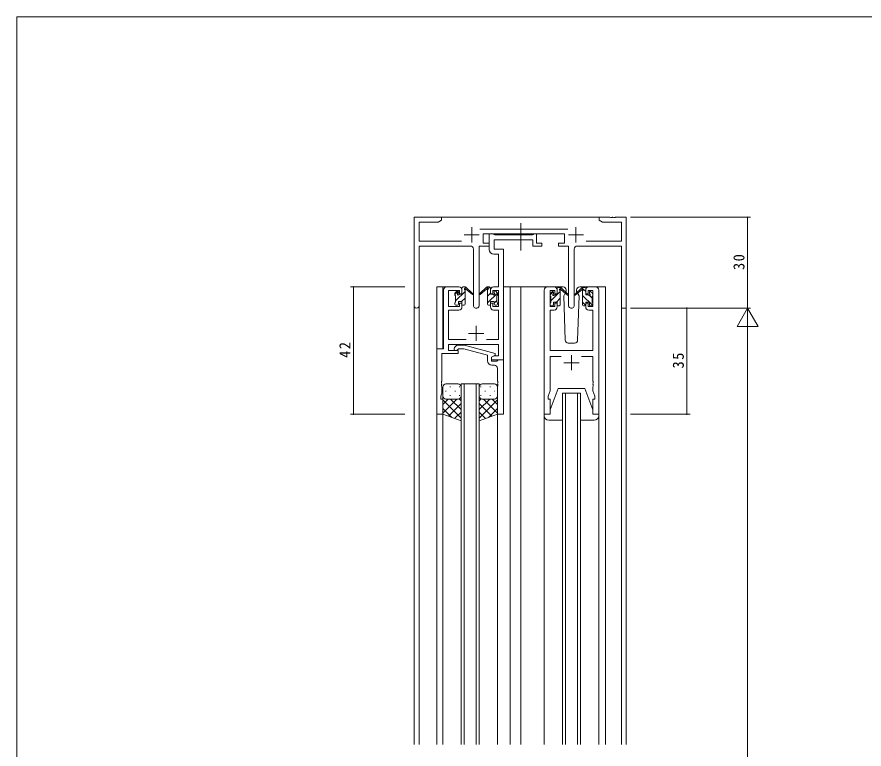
# Model space of a CAD drawing. Units: millimetres on the paper. Extents: x -420 to 373, y -297 to 267.
# Drawn here: x -417.7 to -138.3, y 22.8 to 264.4 of the extents above; entities that cross this region are included whole.
import ezdxf

# ---------------------------------------------------------------- set-up
doc = ezdxf.new("R2010")
doc.units = ezdxf.units.MM
doc.linetypes.add('CHAIN2', pattern=[12, 9, -1, 1, -1])
for name, color, linetype, lineweight in [('0-1_YKK_ZWAK', 7, 'Continuous', 9), ('0-3_YKK_12', 2, 'Continuous', 9), ('0-4_YKK_D', 6, 'Continuous', 9), ('0-6_YKK_13', 4, 'Continuous', 9), ('0-7_YKK_11', 7, 'Continuous', 9)]:
    doc.layers.add(name, color=color, linetype=linetype, lineweight=lineweight)
doc.styles.add('ＭＳ ゴシック', font='')
doc.styles.get('ＭＳ ゴシック').set_extended_font_data('MS Gothic')

msp = doc.modelspace()

# ---------------------------------------------------------------- linework, layer by layer
at = {"layer": '0-1_YKK_ZWAK'}
for p in [(-417.7, -260.6), (352.3, 264.4)]:
    msp.add_line(p, (-417.7, 264.4), dxfattribs=at)
at = {"layer": '0-3_YKK_12'}
for p, q in [((-278.242, 198.274), (-225.242, 198.274)), ((-279.242, 175.274), (-279.242, 24.274)), ((-274.242, 175.274), (-279.242, 175.274)), ((-277.242, 154.922), (-277.242, 175.274)), ((-257.242, 175.274), (-251.542, 175.274)), ((-255.042, 175.274), (-255.042, 24.274)), ((-251.542, 175.274), (-242.842, 175.274)), ((-251.542, 175.274), (-251.542, 24.274)), ((-226.842, 175.274), (-223.642, 175.273)), ((-223.642, 24.274), (-223.642, 175.273)), ((-286.742, 24.274), (-286.742, 169.089)), ((-285.112, 169.089), (-285.112, 24.274)), ((-218.372, 168.274), (-218.372, 24.274)), ((-216.742, 168.274), (-218.372, 168.274)), ((-216.742, 168.274), (-216.742, 24.274)), ((-271.244, 143.274), (-265.244, 143.274)), ((-271.244, 24.274), (-271.244, 143.274)), ((-270.244, 143.274), (-270.244, 24.274)), ((-266.244, 24.274), (-266.244, 143.274)), ((-265.244, 143.274), (-265.244, 24.274)), ((-237.842, 140.274), (-231.842, 140.274)), ((-237.842, 24.274), (-237.842, 140.274)), ((-236.842, 140.274), (-236.842, 24.274)), ((-232.842, 24.274), (-232.842, 140.274)), ((-231.842, 140.274), (-231.842, 24.274)), ((-277.242, 133.774), (-277.243, 24.274)), ((-259.244, 133.774), (-259.244, 24.274)), ((-243.842, 132.774), (-243.842, 24.274)), ((-225.842, 132.774), (-225.842, 24.274))]:
    msp.add_line(p, q, dxfattribs=at)
at = {"layer": '0-4_YKK_D'}
for p, q in [((-215.372, 198.274), (-175.742, 198.274)), ((-176.742, 168.274), (-176.742, 198.274)), ((-289.742, 175.274), (-307.742, 175.274)), ((-306.742, 133.274), (-306.742, 175.274)), ((-215.372, 168.274), (-175.742, 168.274)), ((-215.372, 168.274), (-195.742, 168.274)), ((-215.372, 168.274), (-175.742, 168.274)), ((-196.742, 133.274), (-196.742, 168.274)), ((-176.742, 168.274), (-180.242, 162.212)), ((-176.742, 168.274), (-173.242, 162.212)), ((-176.742, 168.274), (-176.742, 156.15)), ((-180.242, 162.212), (-173.242, 162.212)), ((-176.742, 161.274), (-176.742, -124.726)), ((-289.742, 133.274), (-307.742, 133.274)), ((-215.372, 133.274), (-195.742, 133.274))]:
    msp.add_line(p, q, dxfattribs=at)
for centre, start, end in [((-176.742, 198.274), 90, 270), ((-176.742, 198.274), 270, 90), ((-306.742, 175.274), 90, 270), ((-306.742, 175.274), 270, 90), ((-196.742, 168.274), 90, 270), ((-196.742, 168.274), 270, 90), ((-306.742, 133.274), 90, 270), ((-306.742, 133.274), 270, 90), ((-196.742, 133.274), 90, 270), ((-196.742, 133.274), 270, 90)]:
    msp.add_arc(centre, 0.106, start, end, dxfattribs=at)
at = {"layer": '0-6_YKK_13', "linetype": 'CHAIN2'}
msp.add_line((-251.544, 187.344), (-251.544, 197.332), dxfattribs=at)
at = {"layer": '0-6_YKK_13'}
for p, q in [((-273.243, 172.767), (-272.184, 173.826)), ((-273.155, 173.386), (-272.655, 173.886)), ((-273.043, 170.722), (-269.943, 173.822)), ((-272.143, 173.674), (-272.143, 173.335)), ((-270.943, 172.874), (-270.943, 174.974)), ((-270.92, 175.09), (-270.759, 175.251)), ((-270.643, 175.274), (-269.852, 175.274)), ((-269.943, 174.774), (-269.943, 175.274)), ((-269.943, 169.574), (-269.943, 174.174)), ((-269.659, 175.204), (-267.477, 173.156)), ((-267.509, 172.811), (-269.649, 174.508)), ((-262.826, 175.204), (-265.008, 173.156)), ((-264.976, 172.811), (-262.835, 174.508)), ((-261.842, 175.274), (-262.633, 175.274)), ((-262.542, 174.774), (-262.542, 175.274)), ((-262.542, 169.574), (-262.542, 174.174)), ((-262.542, 169.997), (-259.261, 173.279)), ((-262.542, 172.242), (-261.542, 173.242)), ((-262.364, 174.666), (-261.765, 175.264)), ((-261.542, 172.874), (-261.542, 174.974)), ((-260.342, 173.674), (-260.342, 173.335)), ((-259.33, 173.386), (-259.83, 173.886)), ((-241.842, 172.737), (-240.863, 173.715)), ((-241.754, 173.186), (-241.254, 173.686)), ((-240.742, 173.474), (-240.742, 173.135)), ((-237.556, 175.274), (-240.542, 175.274)), ((-239.542, 172.674), (-239.542, 174.774)), ((-239.542, 172.792), (-238.542, 173.792)), ((-239.242, 175.074), (-238.451, 175.074)), ((-238.542, 174.574), (-238.542, 175.074)), ((-238.542, 169.374), (-238.542, 173.974)), ((-238.258, 175.004), (-236.076, 172.956)), ((-236.108, 172.611), (-238.248, 174.308)), ((-236.863, 173.21), (-237.385, 172.307)), ((-236.538, 173.774), (-236.682, 173.525)), ((-236.556, 174.309), (-236.538, 173.774)), ((-231.427, 175.004), (-233.609, 172.956)), ((-233.577, 172.611), (-231.436, 174.308)), ((-233.147, 173.774), (-233.128, 174.309)), ((-232.3, 172.307), (-233.147, 173.774)), ((-229.142, 175.274), (-232.129, 175.274)), ((-230.443, 175.074), (-231.234, 175.074)), ((-231.143, 174.574), (-231.143, 175.074)), ((-230.143, 173.739), (-231.143, 174.739)), ((-231.143, 169.374), (-231.143, 173.974)), ((-230.143, 172.674), (-230.143, 174.774)), ((-228.943, 173.474), (-228.943, 173.135)), ((-227.931, 173.186), (-228.431, 173.686)), ((-273.243, 172.574), (-273.243, 173.174)), ((-273.043, 170.274), (-273.043, 172.374)), ((-272.143, 170.474), (-270.943, 170.474)), ((-272.143, 170.474), (-272.143, 169.574)), ((-271.682, 172.874), (-270.943, 172.874)), ((-271.045, 170.474), (-269.943, 171.577)), ((-270.943, 170.474), (-270.943, 169.574)), ((-260.803, 172.874), (-261.542, 172.874)), ((-261.542, 170.474), (-261.542, 169.574)), ((-260.342, 170.474), (-261.542, 170.474)), ((-260.342, 169.952), (-259.442, 170.852)), ((-260.342, 170.474), (-260.342, 169.574)), ((-259.442, 170.274), (-259.442, 172.374)), ((-259.242, 172.574), (-259.242, 173.174)), ((-241.842, 172.374), (-241.842, 172.974)), ((-241.642, 170.692), (-239.659, 172.674)), ((-241.642, 170.074), (-241.642, 172.174)), ((-240.281, 172.674), (-239.542, 172.674)), ((-239.814, 170.274), (-238.542, 171.547)), ((-237.385, 172.307), (-236.876, 157.739)), ((-232.809, 157.739), (-232.3, 172.307)), ((-227.88, 169.231), (-231.143, 172.494)), ((-229.404, 172.674), (-230.143, 172.674)), ((-228.043, 171.639), (-228.847, 172.443)), ((-228.043, 170.074), (-228.043, 172.174)), ((-227.843, 172.374), (-227.843, 172.974)), ((-273.243, 169.574), (-273.243, 170.074)), ((-272.443, 169.274), (-272.943, 169.274)), ((-270.243, 169.274), (-270.643, 169.274)), ((-262.242, 169.274), (-261.842, 169.274)), ((-260.042, 169.274), (-259.542, 169.274)), ((-259.242, 169.574), (-259.242, 170.074)), ((-241.842, 169.374), (-241.842, 169.874)), ((-241.042, 169.074), (-241.542, 169.074)), ((-241.013, 169.076), (-240.743, 169.345)), ((-240.742, 170.274), (-239.542, 170.274)), ((-240.742, 170.274), (-240.742, 169.374)), ((-239.542, 170.274), (-239.542, 169.374)), ((-238.842, 169.074), (-239.242, 169.074)), ((-238.757, 169.086), (-238.554, 169.29)), ((-230.162, 169.268), (-231.143, 170.249)), ((-230.843, 169.074), (-230.443, 169.074)), ((-230.143, 170.274), (-230.143, 169.374)), ((-228.943, 170.274), (-230.143, 170.274)), ((-228.943, 170.274), (-228.943, 169.374)), ((-228.643, 169.074), (-228.143, 169.074)), ((-227.843, 169.374), (-227.843, 169.874)), ((-235.877, 156.774), (-233.808, 156.774)), ((-272.244, 143.274), (-276.244, 143.274)), ((-264.246, 143.274), (-260.246, 143.274)), ((-277.244, 142.274), (-277.244, 139.274)), ((-276.324, 140.911), (-276.124, 140.911)), ((-274.909, 142.326), (-274.709, 142.326)), ((-273.294, 140.911), (-273.094, 140.911)), ((-271.879, 142.326), (-271.679, 142.326)), ((-271.244, 139.274), (-271.244, 142.274)), ((-265.246, 139.274), (-265.246, 142.274)), ((-264.611, 142.326), (-264.811, 142.326)), ((-263.196, 140.911), (-263.396, 140.911)), ((-261.581, 142.326), (-261.781, 142.326)), ((-260.166, 140.911), (-260.366, 140.911)), ((-259.246, 142.274), (-259.246, 139.274)), ((-241.842, 134.774), (-239.242, 141.774)), ((-239.242, 141.774), (-230.442, 141.774)), ((-227.842, 134.774), (-230.442, 141.774)), ((-225.842, 134.259), (-225.842, 141.074)), ((-277.244, 133.274), (-277.244, 139.274)), ((-272.624, 138.275), (-277.244, 133.654)), ((-275.452, 138.274), (-277.244, 136.483)), ((-277.244, 138.006), (-271.244, 132.006)), ((-276.244, 138.274), (-272.644, 138.274)), ((-275.844, 138.274), (-272.244, 138.274)), ((-274.909, 139.496), (-274.709, 139.496)), ((-274.684, 138.274), (-271.244, 134.835)), ((-271.912, 138.331), (-271.244, 137.663)), ((-271.879, 139.496), (-271.679, 139.496)), ((-271.244, 139.496), (-271.244, 131.132)), ((-265.246, 139.496), (-265.246, 131.132)), ((-264.578, 138.331), (-265.246, 137.663)), ((-261.806, 138.274), (-265.246, 134.835)), ((-259.246, 138.006), (-265.246, 132.006)), ((-264.611, 139.496), (-264.811, 139.496)), ((-260.646, 138.274), (-264.246, 138.274)), ((-263.866, 138.275), (-259.246, 133.654)), ((-260.246, 138.274), (-263.846, 138.274)), ((-261.581, 139.496), (-261.781, 139.496)), ((-261.038, 138.274), (-259.246, 136.483)), ((-259.246, 133.274), (-259.246, 139.274)), ((-277.244, 135.178), (-274.283, 132.217)), ((-271.244, 136.826), (-275.44, 132.63)), ((-265.246, 136.826), (-261.05, 132.63)), ((-259.246, 135.178), (-262.207, 132.217)), ((-241.842, 133.274), (-241.842, 134.774)), ((-227.842, 134.774), (-227.842, 133.274)), ((-271.244, 131.132), (-277.244, 133.274)), ((-271.244, 133.997), (-273.356, 131.886)), ((-265.246, 133.997), (-263.134, 131.886)), ((-265.246, 131.132), (-259.246, 133.274)), ((-243.842, 133.274), (-241.842, 133.274)), ((-243.842, 132.774), (-243.842, 133.274)), ((-227.842, 133.274), (-225.842, 133.274)), ((-225.842, 133.274), (-225.842, 132.774)), ((-237.842, 131.274), (-242.342, 131.274)), ((-227.342, 131.274), (-231.842, 131.274))]:
    msp.add_line(p, q, dxfattribs=at)
for centre, radius, start, end in [((-272.943, 173.174), 0.3, 135, 180), ((-272.443, 173.674), 0.3, 0, 135), ((-272.443, 173.335), 0.3, 303.05573, 0), ((-270.643, 174.974), 0.3, 90, 180), ((-269.943, 174.574), 0.2, 20.88332, 233.1301), ((-270.243, 174.174), 0.3, 0, 53.1301), ((-269.852, 174.974), 0.3, 49.8974, 90), ((-269.476, 174.753), 0.3, 200.88332, 234.62001), ((-263.009, 174.753), 0.3, 305.37997, 339.11667), ((-262.633, 174.974), 0.3, 90, 130.10258), ((-262.542, 174.574), 0.2, 306.86989, 159.11667), ((-262.242, 174.174), 0.3, 126.86989, 180), ((-261.842, 174.974), 0.3, 0, 90), ((-260.042, 173.674), 0.3, 45, 180), ((-260.042, 173.335), 0.3, 180, 236.94426), ((-259.542, 173.174), 0.3, 0, 45), ((-241.042, 173.474), 0.3, 0, 135), ((-239.242, 174.774), 0.3, 90, 180), ((-238.542, 174.374), 0.2, 20.88332, 233.1301), ((-238.842, 173.974), 0.3, 0, 53.1301), ((-238.451, 174.774), 0.3, 49.8974, 90), ((-238.075, 174.553), 0.3, 200.88332, 234.62001), ((-237.556, 174.274), 1, 2, 90), ((-232.129, 174.274), 1, 90, 178), ((-231.61, 174.553), 0.3, 305.37997, 339.11667), ((-231.234, 174.774), 0.3, 90, 130.10258), ((-231.143, 174.374), 0.2, 306.86989, 159.11667), ((-230.843, 173.974), 0.3, 126.86989, 180), ((-230.443, 174.774), 0.3, 0, 90), ((-228.643, 173.474), 0.3, 45, 180), ((-273.043, 172.574), 0.2, 180, 270), ((-272.143, 172.874), 0.25, 123.05573, 326.94426), ((-271.682, 172.574), 0.3, 90, 146.94426), ((-267.393, 172.974), 0.2, 234.62001, 114.62001), ((-265.091, 172.974), 0.2, 65.37997, 305.37997), ((-260.803, 172.574), 0.3, 33.05573, 90), ((-260.342, 172.874), 0.25, 213.05573, 56.94426), ((-259.442, 172.574), 0.2, 270, 0), ((-241.542, 172.974), 0.3, 135, 180), ((-241.642, 172.374), 0.2, 180, 270), ((-240.742, 172.674), 0.25, 123.05573, 326.94426), ((-241.042, 173.135), 0.3, 303.05573, 0), ((-240.281, 172.374), 0.3, 90, 146.94426), ((-235.992, 172.774), 0.2, 234.62001, 114.62001), ((-233.692, 172.774), 0.2, 65.37997, 305.37997), ((-229.404, 172.374), 0.3, 33.05573, 90), ((-228.943, 172.674), 0.25, 213.05573, 56.94426), ((-228.643, 173.135), 0.3, 180, 236.94426), ((-228.043, 172.374), 0.2, 270, 0), ((-228.143, 172.974), 0.3, 0, 45), ((-273.043, 170.074), 0.2, 90, 180), ((-272.943, 169.574), 0.3, 180, 270), ((-272.443, 169.574), 0.3, 270, 0), ((-270.643, 169.574), 0.3, 180, 270), ((-270.243, 169.574), 0.3, 270, 0), ((-262.242, 169.574), 0.3, 180, 270), ((-261.842, 169.574), 0.3, 270, 0), ((-260.042, 169.574), 0.3, 180, 270), ((-259.542, 169.574), 0.3, 270, 0), ((-259.442, 170.074), 0.2, 0, 90), ((-241.642, 169.874), 0.2, 90, 180), ((-241.542, 169.374), 0.3, 180, 270), ((-241.042, 169.374), 0.3, 270, 0), ((-239.242, 169.374), 0.3, 180, 270), ((-238.842, 169.374), 0.3, 270, 0), ((-230.843, 169.374), 0.3, 180, 270), ((-230.443, 169.374), 0.3, 270, 0), ((-228.643, 169.374), 0.3, 180, 270), ((-228.143, 169.374), 0.3, 270, 0), ((-228.043, 169.874), 0.2, 0, 90), ((-235.877, 157.774), 1, 182, 270), ((-233.808, 157.774), 1, 270, 358), ((-276.244, 142.274), 1, 90, 180), ((-272.244, 142.274), 1, 0, 90), ((-264.246, 142.274), 1, 90, 180), ((-260.246, 142.274), 1, 0, 90), ((-276.244, 139.274), 1, 180, 270), ((-276.244, 139.274), 1, 180, 270), ((-272.244, 139.274), 1, 270, 0), ((-272.244, 139.274), 1, 270, 0), ((-264.246, 139.274), 1, 180, 270), ((-264.246, 139.274), 1, 180, 270), ((-260.246, 139.274), 1, 270, 0), ((-260.246, 139.274), 1, 270, 0), ((-242.342, 132.774), 1.5, 180, 270), ((-227.342, 132.774), 1.5, 270, 0)]:
    msp.add_arc(centre, radius, start, end, dxfattribs=at)
at = {"layer": '0-7_YKK_11'}
for p, q in [((-267.742, 194.974), (-267.742, 189.974)), ((-236.04, 194.404), (-265.05, 194.404)), ((-233.342, 194.974), (-233.342, 189.974)), ((-270.242, 192.474), (-265.242, 192.474)), ((-235.842, 192.474), (-230.842, 192.474)), ((-267.192, 187.774), (-267.192, 169.224)), ((-233.892, 169.224), (-233.892, 187.774)), ((-271.942, 175.274), (-276.042, 175.274)), ((-242.842, 175.274), (-240.542, 175.274)), ((-229.142, 175.274), (-226.842, 175.274)), ((-266.242, 162.474), (-266.242, 157.474)), ((-268.742, 159.974), (-263.742, 159.974)), ((-234.842, 152.774), (-234.842, 147.774)), ((-260.244, 149.474), (-261.044, 149.474)), ((-237.342, 150.274), (-232.342, 150.274))]:
    msp.add_line(p, q, dxfattribs=at)
for points in [[(-271.093, 190.404), (-285.112, 190.404), (-285.112, 196.644), (-278.834, 196.644), (-277.742, 197.274), (-277.742, 198.274), (-286.742, 198.274), (-286.742, 169.089)], [(-232.892, 188.774), (-218.372, 188.774), (-218.372, 168.274), (-216.742, 168.274), (-216.742, 198.274), (-220.284, 198.274), (-220.467, 198.154), (-221.017, 198.154), (-221.201, 198.274), (-221.284, 198.274), (-221.467, 198.154), (-222.017, 198.154), (-222.201, 198.274), (-225.742, 198.274), (-225.742, 197.274), (-224.651, 196.644), (-218.372, 196.644), (-218.372, 190.404), (-229.992, 190.404)], [(-277.042, 174.274), (-277.042, 154.904), (-279.242, 154.904), (-279.242, 133.274), (-277.242, 133.274), (-277.242, 138.274), (-277.942, 138.274), (-277.942, 139.274), (-277.612, 140.181), (-277.612, 142.316), (-277.732, 142.499), (-277.732, 143.049), (-277.612, 143.233), (-277.612, 143.316), (-277.732, 143.499), (-277.732, 144.049), (-277.612, 144.233), (-277.612, 153.274), (-272.242, 153.274), (-272.242, 154.274), (-275.412, 154.274), (-275.412, 156.274), (-258.872, 156.274), (-258.872, 152.574), (-260.376, 152.574), (-261.242, 152.074), (-261.242, 151.274), (-257.242, 151.274), (-257.242, 175.274), (-257.242, 187.774), (-260.312, 187.774), (-260.312, 190.844), (-247.542, 190.844), (-247.542, 188.774), (-244.642, 188.774), (-244.642, 189.774), (-246.342, 189.774), (-246.342, 192.774), (-247.242, 192.774), (-247.517, 192.594)], [(-265.292, 169.224), (-265.292, 188.774), (-261.942, 188.774), (-261.942, 189.774), (-263.942, 189.774), (-263.942, 192.774), (-237.142, 192.774), (-237.142, 189.774), (-239.142, 189.774), (-239.142, 188.774), (-235.792, 188.774), (-235.792, 169.224)], [(-247.517, 192.594), (-247.701, 192.474), (-260.154, 192.474), (-260.337, 192.594), (-260.612, 192.774), (-261.942, 192.774), (-261.942, 187.644)], [(-285.112, 169.089), (-285.112, 188.774), (-268.192, 188.774)], [(-260.442, 186.144), (-258.872, 186.144), (-258.872, 175.274), (-260.542, 175.274)], [(-270.942, 168.674), (-270.942, 169.974), (-271.742, 169.974), (-271.742, 168.874), (-275.412, 168.874), (-275.412, 174.074), (-271.742, 174.074), (-271.742, 172.974), (-270.942, 172.974), (-270.942, 174.274)], [(-261.542, 174.274), (-261.542, 172.974), (-260.742, 172.974), (-260.742, 174.074), (-258.872, 174.074), (-258.872, 168.874), (-260.742, 168.874), (-260.742, 169.974), (-261.542, 169.974), (-261.542, 168.674)], [(-238.193, 152.344), (-241.912, 152.344), (-241.912, 141.005), (-242.542, 139.274), (-242.542, 138.274), (-241.842, 138.274), (-241.842, 133.274), (-243.842, 133.274), (-243.842, 174.274)], [(-239.542, 174.274), (-239.542, 172.974), (-240.342, 172.974), (-240.342, 174.074), (-241.842, 174.074), (-241.842, 168.874), (-240.342, 168.874), (-240.342, 169.974), (-239.542, 169.974), (-239.542, 168.674)], [(-225.842, 174.274), (-225.842, 133.274), (-227.842, 133.274), (-227.842, 138.274), (-227.142, 138.274), (-227.142, 139.274), (-227.772, 141.005), (-227.772, 142.316), (-227.652, 142.499), (-227.652, 143.049), (-227.772, 143.233), (-227.772, 143.316), (-227.652, 143.499), (-227.652, 144.049), (-227.772, 144.233), (-227.772, 152.344), (-231.492, 152.344)], [(-230.142, 168.674), (-230.142, 169.974), (-229.342, 169.974), (-229.342, 168.874), (-227.842, 168.874), (-227.842, 174.074), (-229.342, 174.074), (-229.342, 172.974), (-230.142, 172.974), (-230.142, 174.274)], [(-269.593, 157.904), (-275.412, 157.904), (-275.412, 167.674), (-271.942, 167.674)], [(-260.542, 167.674), (-258.872, 167.674), (-258.872, 157.904), (-262.892, 157.904)], [(-240.542, 167.674), (-241.912, 167.674), (-241.912, 154.274), (-227.772, 154.274), (-227.772, 167.674), (-229.142, 167.674)], [(-273.368, 155.299), (-272.593, 156.074), (-270.148, 156.074), (-260.044, 153.367), (-260.044, 152.767), (-261.244, 152.074), (-261.244, 150.774), (-259.444, 150.774), (-259.244, 150.974), (-258.944, 151.274), (-257.244, 151.274)], [(-262.544, 150.974), (-262.544, 152.795), (-270.306, 154.874), (-272.096, 154.874), (-272.52, 154.45)], [(-257.244, 151.274), (-257.244, 133.274), (-259.244, 133.274), (-259.244, 142.316), (-259.124, 142.499), (-259.124, 143.049), (-259.244, 143.233), (-259.244, 143.316), (-259.124, 143.499), (-259.124, 144.049), (-259.244, 144.233), (-259.244, 148.474)]]:
    msp.add_lwpolyline(points, dxfattribs=at)
for centre, radius, start, end in [((-268.192, 187.774), 1, 0, 89.99998), ((-260.442, 187.644), 1.5, 180, 269.99998), ((-232.892, 187.774), 1, 90, 179.99998), ((-276.042, 174.274), 1, 90, 179.99998), ((-271.942, 174.274), 1, 0, 89.99998), ((-260.542, 174.274), 1, 90, 179.99998), ((-242.842, 174.274), 1, 90, 179.99998), ((-240.542, 174.274), 1, 0, 89.99998), ((-229.142, 174.274), 1, 90, 179.99998), ((-226.842, 174.274), 1, 0, 89.99998), ((-285.927, 169.089), 0.815, 179.99998, 0), ((-271.942, 168.674), 1, 270, 359.99998), ((-266.242, 169.224), 0.95, 179.99998, 0), ((-260.542, 168.674), 1, 180, 269.99998), ((-240.542, 168.674), 1, 270, 359.99998), ((-234.842, 169.224), 0.95, 179.99998, 0), ((-229.142, 168.674), 1, 180, 269.99998), ((-272.944, 154.874), 0.6, 134.99998, 315), ((-261.044, 150.974), 1.5, 180, 269.99998), ((-260.244, 148.474), 1, 0, 89.99998)]:
    msp.add_arc(centre, radius, start, end, dxfattribs=at)

# ---------------------------------------------------------------- texts
at = {"layer": '0-4_YKK_D', "color": 3, "char_height": 3.666, "attachment_point": 7, "rotation": 90, "style": 'ＭＳ ゴシック'}
for s, insert in [('\\T1.21;\\W0.95;30', (-177.742, 180.874)), ('\\T1.21;\\W0.95;42', (-307.742, 151.874)), ('\\T1.21;\\W0.95;35', (-197.742, 148.374))]:
    msp.add_mtext(s, dxfattribs=dict(at, insert=insert))

doc.saveas('drawing.dxf')
